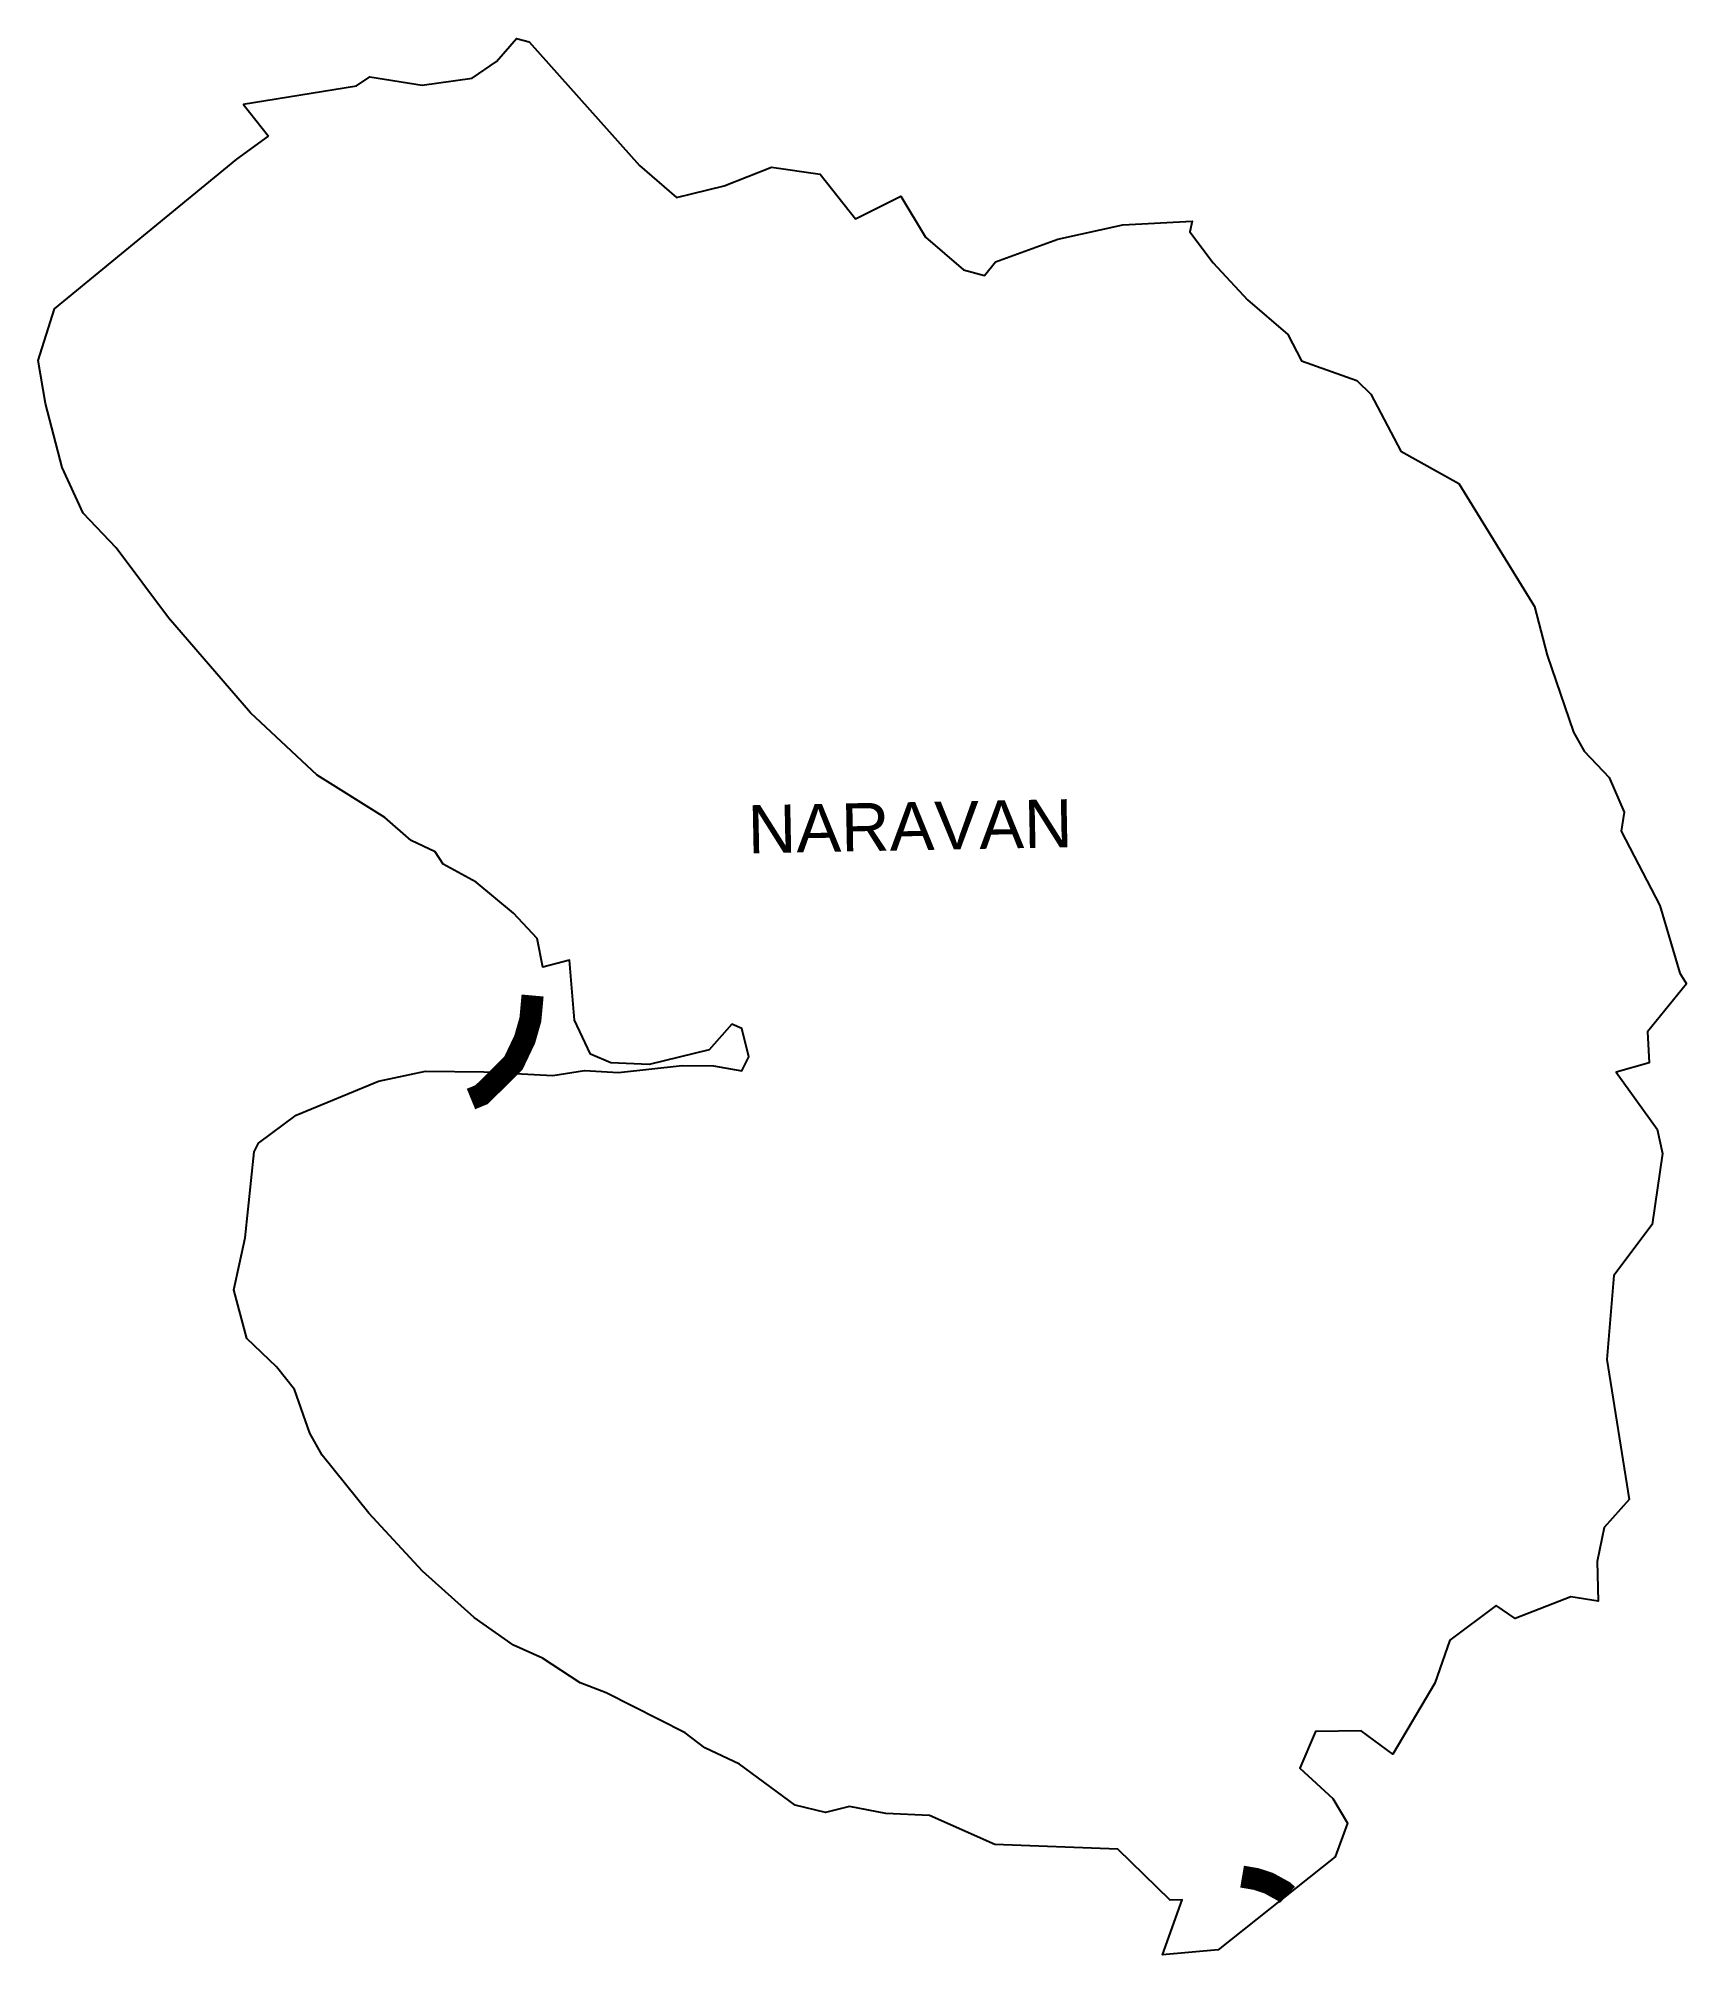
# Model space of a CAD drawing. Header units: metres. Extents: x 310277 to 314003, y 1915374 to 1919706.
import ezdxf

# ---------------------------------------------------------------- set-up
doc = ezdxf.new("R2010")
doc.units = ezdxf.units.M
for name, color, linetype in [('UNPROTECTED DUE TO CREEK', 150, 'Continuous'), ('village', 3, 'Continuous'), ('VILLAGE NAME', 250, 'Continuous')]:
    doc.layers.add(name, color=color, linetype=linetype)
doc.styles.get("Standard").update_dxf_attribs({"font": 'simplex.shx'})

msp = doc.modelspace()

# ---------------------------------------------------------------- linework, layer by layer
at = {"layer": 'UNPROTECTED DUE TO CREEK', "const_width": 50, "flags": 128}
for points in [[(311394.3, 1917541.9), (311389.3, 1917487.7), (311376.4, 1917442.6), (311350.9, 1917389), (311279.1, 1917317.9), (311255, 1917308)], [(312998.3, 1915550.3), (313029.5, 1915545), (313058.4, 1915535.6), (313092.3, 1915516.9), (313100.8, 1915509)]]:
    msp.add_lwpolyline(points, dxfattribs=at)
at = {"layer": 'village', "flags": 128}
msp.add_lwpolyline([(310740, 1919556.8), (310796.9, 1919484.1)], dxfattribs=at)
at = {"layer": 'village', "color": 3, "true_color": 0x00ff00}
for points in [[(310740, 1919556.8, 0), (310996, 1919598.2, 0), (311026.5, 1919618.2, 0), (311144.7, 1919600, 0), (311257.4, 1919615.5, 0), (311313, 1919653.3, 0), (311358.1, 1919705.5, 0), (311386.2, 1919697.5, 0), (311636.3, 1919417.9, 0), (311719.8, 1919346.1, 0), (311827.3, 1919372, 0), (311934.6, 1919414.4, 0), (312044.6, 1919398.8, 0), (312124, 1919297.6, 0), (312226.8, 1919348.4, 0), (312282.3, 1919256.2, 0), (312368.5, 1919182.2, 0), (312416.1, 1919169.5, 0), (312440.7, 1919200.6, 0), (312581.6, 1919251.8, 0), (312728.6, 1919284, 0), (312885.6, 1919292.3, 0), (312880.4, 1919268.5, 0), (312933.1, 1919198.4, 0), (313010.6, 1919114.2, 0), (313102.1, 1919036.3, 0), (313133, 1918976.3, 0), (313257.4, 1918931.8, 0), (313289.7, 1918900.9, 0), (313357, 1918772.6, 0), (313488, 1918699.6, 0), (313659.1, 1918421.3, 0), (313688.1, 1918311.5, 0), (313747.8, 1918137, 0), (313771.4, 1918094.2, 0), (313828.5, 1918034.8, 0), (313862.4, 1917956.1, 0), (313855.1, 1917913.6, 0), (313942.5, 1917745.1, 0), (313987.8, 1917592.4, 0), (314003.4, 1917568.7, 0)], [(314003.4, 1917568.7, 0), (313915, 1917459.7, 0), (313918.5, 1917390, 0), (313843.9, 1917368.9, 0), (313936.8, 1917239.9, 0), (313948.4, 1917185.1, 0), (313925.1, 1917024.7, 0), (313839, 1916909, 0), (313822.8, 1916718.9, 0), (313873.3, 1916402.9, 0), (313816.7, 1916339.3, 0), (313801, 1916262.3, 0), (313803.2, 1916172.8, 0), (313741.8, 1916182.8, 0), (313615.5, 1916134, 0), (313572.6, 1916163, 0), (313468, 1916084.9, 0), (313434.3, 1915987.3, 0), (313339.3, 1915826.9, 0), (313267.5, 1915880.1, 0), (313164.2, 1915878.3, 0), (313129.1, 1915795.7, 0), (313203.7, 1915726.9, 0), (313236.9, 1915671.3, 0), (313208.8, 1915594.7, 0), (312944.5, 1915385, 0), (312818.2, 1915373.9, 0), (312862.8, 1915497.9, 0), (312835.8, 1915497.4, 0), (312717.4, 1915612.1, 0), (312439.3, 1915622.6, 0), (312291.8, 1915688.8, 0), (312193.1, 1915693.1, 0), (312110.9, 1915709.1, 0), (312056.6, 1915695.3, 0), (311988, 1915712.2, 0), (311861.7, 1915804.2, 0), (311783.5, 1915841.1, 0), (311739.1, 1915875.3, 0), (311560.9, 1915965.5, 0), (311501.9, 1915988, 0), (311416.8, 1916044, 0), (311351.5, 1916073.3, 0), (311262.5, 1916136.2, 0), (311145.7, 1916240.5, 0), (311024.3, 1916371.7, 0), (310918.2, 1916502.8, 0), (310891, 1916552.5, 0), (310856.2, 1916651.2, 0), (310815.4, 1916702.8, 0), (310748.2, 1916766.7, 0), (310718.6, 1916876.9, 0), (310744.8, 1916994.4, 0), (310764.8, 1917188.4, 0), (310774.7, 1917207.9, 0), (310859.8, 1917271.3, 0), (311046.2, 1917348, 0), (311152.1, 1917370.6, 0), (311284.4, 1917369.4, 0), (311440.1, 1917361.2, 0), (311512, 1917372.5, 0), (311588.8, 1917367.8, 0), (311732.7, 1917383.4, 0), (311803.3, 1917383.3, 0), (311867.2, 1917371.6, 0), (311883, 1917403.2, 0), (311867.4, 1917467.2, 0), (311845.1, 1917477.3, 0), (311793.7, 1917418.8, 0), (311657.5, 1917385.8, 0), (311570.9, 1917389.5, 0), (311525.1, 1917409.4, 0), (311489.4, 1917486.4, 0), (311477.7, 1917621.5, 0), (311417.6, 1917606.3, 0), (311404.6, 1917671.1, 0), (311351.2, 1917728.3, 0), (311266.6, 1917797.8, 0), (311191.8, 1917838.6, 0), (311173.7, 1917866.6, 0), (311119.6, 1917892.5, 0), (311060.3, 1917944.3, 0), (310907.6, 1918040.2, 0), (310756.7, 1918181.2, 0), (310571.1, 1918395.9, 0), (310453, 1918553.6, 0), (310378.2, 1918631.9, 0), (310330.4, 1918735.7, 0), (310292.8, 1918879.9, 0), (310276.8, 1918977.5, 0), (310313.5, 1919093.8, 0), (310725.5, 1919432.2, 0), (310796.9, 1919484.1, 0)]]:
    msp.add_polyline3d(points, dxfattribs=at)

# ---------------------------------------------------------------- texts
at = {"layer": 'VILLAGE NAME', "insert": (311879.5, 1917971.9), "char_height": 108.748, "attachment_point": 1, "rotation": 1.1028}
msp.add_mtext_dynamic_manual_height_columns('{\\fArial|b0|i0|c0|p34;NARAVAN}', width=1571.314, gutter_width=543.7, heights=[0], dxfattribs=at)

doc.saveas('drawing.dxf')
